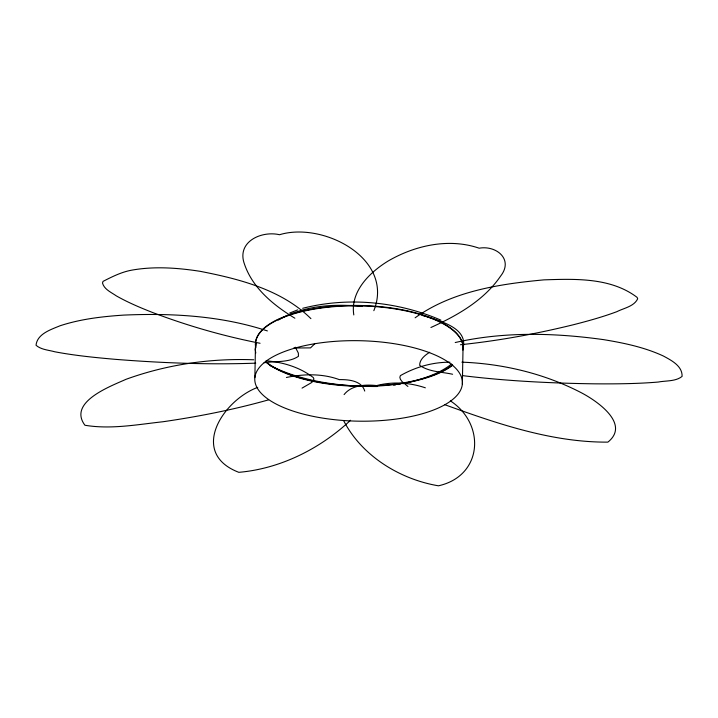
<?xml version="1.0" encoding="UTF-8"?>
<svg xmlns="http://www.w3.org/2000/svg" width="718" height="718" viewBox="0 0 718 718"><rect width="100%" height="100%" fill="white"/><g stroke="black" fill="none" stroke-linecap="round" stroke-linejoin="round"><path stroke-width="1.08" d="M254.863 377.668L255.545 342.45M462.338 384.193A103.832 40.235 1.1 0 0 310.239 344.532A103.832 40.235 1.1 0 0 303.229 414.071A103.832 40.235 1.1 0 0 462.338 384.193L463.02 348.975A103.832 40.235 1.1 0 0 358.497 305.455A103.832 40.235 1.1 0 0 255.617 346.193M462.832 348.957C468.944 328.171 440.547 321.341 425.98 316.432M256.443 343.437L255.15 349.37L255.787 353.05M373.836 310.688C394.685 258.525 322.956 221.458 279.562 234.723C261.119 230.442 236.15 242.038 244.542 264.341C252.772 288.385 273.809 305.464 294.874 318.209M314.969 343.554L310.544 347.88L293.779 348.015M344.093 394.586C351.676 384.947 365.426 384.399 376.663 385.575C392.638 381.411 409.781 382.532 425.352 387.819M350.564 420.254C320.273 448.651 280.451 468.737 238.825 472.327C188.628 453.094 222.679 400.411 257.744 387.343M415.112 317.805C452.214 291.194 499.477 283.969 543.939 279.867C575.315 278.817 610.937 277.462 637.108 297.387L637.683 298.796C634.066 306.496 623.816 308.112 616.834 311.684C602.599 316.97 587.961 321.036 573.26 324.769C536.158 333.888 498.463 340.781 460.444 344.739M451.622 363.999C438.662 374.204 422.39 379.032 406.612 382.945M429.687 352.251C425.101 355.15 419.554 359.377 419.68 365.336C429.068 371.969 441.687 371.834 452.609 374.249M278.378 320.031C303.651 305.41 333.861 303.517 362.303 306.496M302.045 388.115L311.684 382.523L313.371 380.639L313.901 378.996L313.326 377.578C299.873 367.266 283.054 362.15 266.1 360.822M289.695 313.048L297.647 309.88M430.917 327.489C457.204 315.579 484.022 300.411 500.634 276.053C513.792 259.333 496.264 245.125 479.175 248.204C449.037 237.82 415.13 245.323 388.187 260.993C369.806 272.203 350.034 291.454 353.803 314.951M302.7 308.3C348.176 296.669 398.023 301.524 440.951 320.183M268.622 399.836C233.96 409.619 198.554 416.593 162.923 421.753C137.165 424.571 110.778 429.579 84.93 425.253C67.537 402.035 110.868 386.167 126.009 379.31C166.747 364.538 210.491 358.129 253.759 359.79M455.221 342.531C503.856 331.447 554.637 332.793 603.784 339.668C624.139 343.024 644.629 347.306 663.432 356.047C671.321 360.328 682.459 365.929 682.1 376.394C675.638 381.635 666.026 380.531 658.218 382.048C637.171 383.816 616.035 383.968 594.926 383.834C550.661 383.232 506.352 381.034 462.392 375.604M286.401 377.488C303.795 373.8 322.418 373.441 339.3 379.616C348.481 379.472 361.701 380.558 364.735 391.059M402.942 383.708L405.697 383.161M398.328 384.534L400.177 384.22M393.67 385.216L395.537 384.965M264.125 362.725C275.344 361.028 288.726 362.868 298.437 356.316L298.356 353.112L295.349 347.207M255.743 363.155C208.687 364.861 161.55 363.012 114.629 359.278C94.614 357.51 74.573 355.527 54.81 351.784C48.537 350.025 41.105 349.729 36.026 345.259C37.228 333.825 50.924 329.571 60.025 325.784C80.497 319.043 102.073 316.548 123.487 315.112C171.764 312.976 221.216 315.714 267.383 330.926M449.98 362.231C432.514 362.06 415.201 367.185 400.384 375.631L399.854 377.282L400.384 379.257L402.026 381.563L407.914 386.455M377.282 386.517C340.664 386.571 302.897 381.94 269.753 365.462M461.898 362.159C503.435 363.73 545.043 373.746 581.948 393.078C597.116 401.12 630.539 423.997 607.895 442.126C551.702 442.494 497.009 423.548 444.693 404.665M260.069 343.267C223.594 336.132 187.739 325.828 152.988 312.662C140.459 307.753 128.001 302.52 116.289 295.861C111.29 292.352 104.209 289.444 102.503 283.036L103.033 281.384C112.062 276.771 121.611 271.934 131.941 270.121C154.46 266.127 177.552 267.841 200.017 271.296C239.327 278.934 281.591 289.695 310.912 318.639M422.112 315.381L425.011 316.171M450.348 400.85C485.826 424.015 482.882 475.953 438.438 485.808C399.872 479.301 361.818 455.957 343.626 420.622M452.744 365.157A103.832 40.235 1.1 0 1 358.856 386.347A103.832 40.235 1.1 0 1 265.445 361.8M255.832 347.853A103.832 40.235 1.1 0 1 357.833 305.85A103.832 40.235 1.1 0 1 462.913 350.124M452.448 364.986A103.832 40.235 1.1 0 1 358.928 385.943A103.832 40.235 1.1 0 1 265.804 361.692"/></g></svg>
